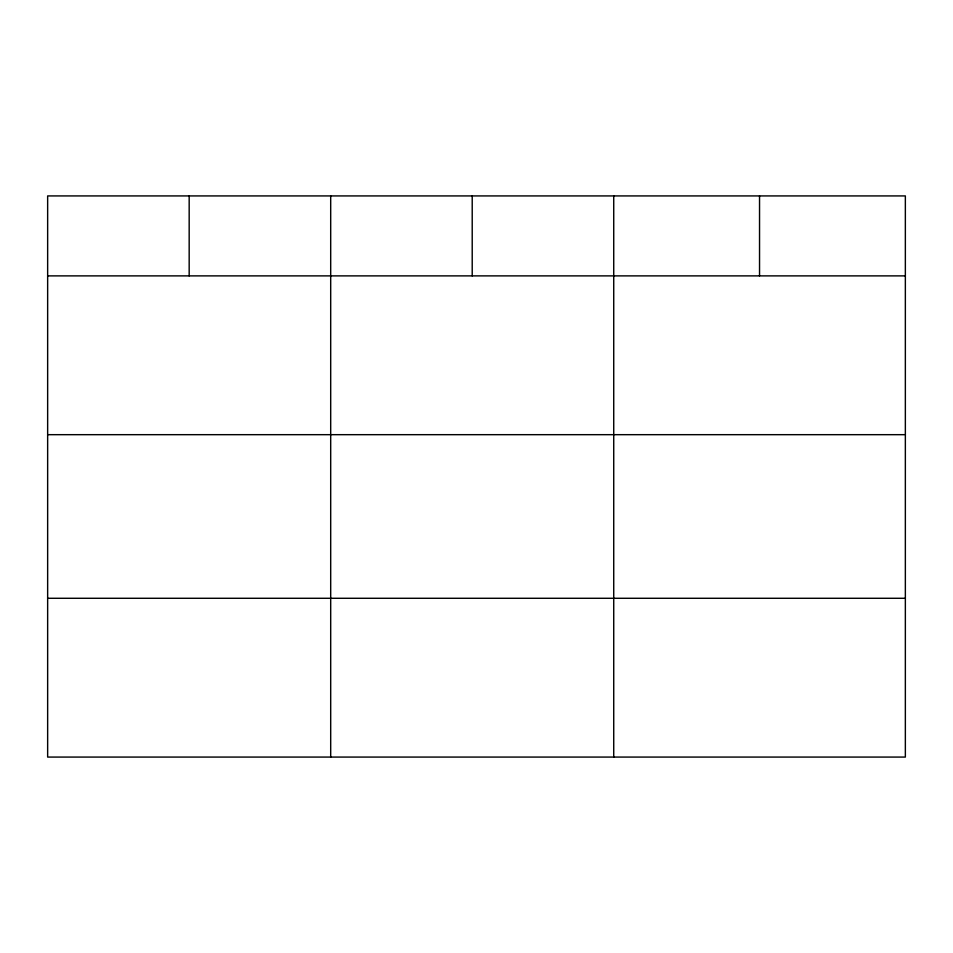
<?xml version="1.0" encoding="UTF-8"?>
<svg xmlns="http://www.w3.org/2000/svg" width="953" height="953" viewBox="0 0 953 953"><rect width="100%" height="100%" fill="white"/><g stroke="black" fill="none" stroke-linecap="round" stroke-linejoin="round"><path stroke-width="1.43" d="M905.35 434.675L905.35 195.925L47.65 195.925L47.65 757.075L905.35 757.075L905.35 434.675L47.65 434.675M47.65 275.882L905.35 275.882M47.65 598.281L905.35 598.281M759.541 195.925L759.541 275.882M613.732 195.925L613.732 757.075M472.211 195.925L472.211 275.882M330.691 195.925L330.691 757.075M189.171 195.925L189.171 275.882"/></g></svg>
